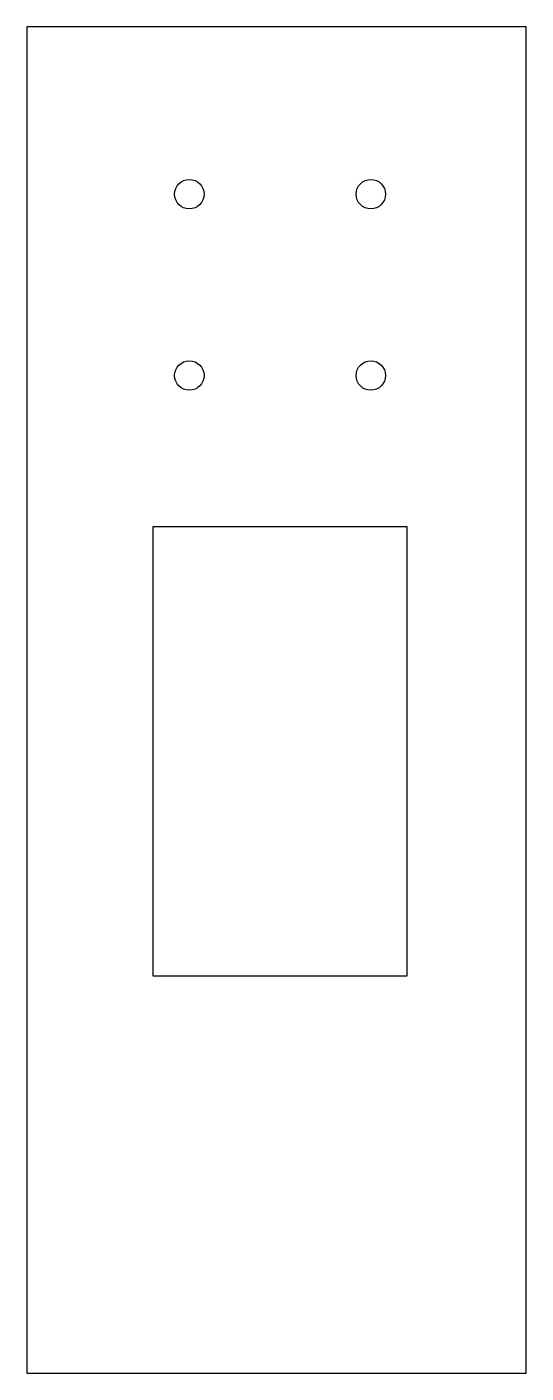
# Model space of a CAD drawing. Header units: millimetres. Extents: x 0 to 124, y 0 to 334.
import ezdxf

# ---------------------------------------------------------------- set-up
doc = ezdxf.new("R2010")
doc.units = ezdxf.units.MM
doc.layers.add('CUT', color=1, linetype='Continuous')

msp = doc.modelspace()

# ---------------------------------------------------------------- linework, layer by layer
at = {"layer": 'CUT'}
for points in [[(0, 0), (123.75, 0), (123.75, 334), (0, 334)], [(31.2, 98.6), (94.3, 98.6), (94.3, 210), (31.2, 210)]]:
    msp.add_lwpolyline(points, close=True, dxfattribs=at)
for centre in [(40.25, 292.5), (85.25, 292.5), (40.25, 247.5), (85.25, 247.5)]:
    msp.add_circle(centre, 3.65, dxfattribs=at)

doc.saveas('drawing.dxf')
